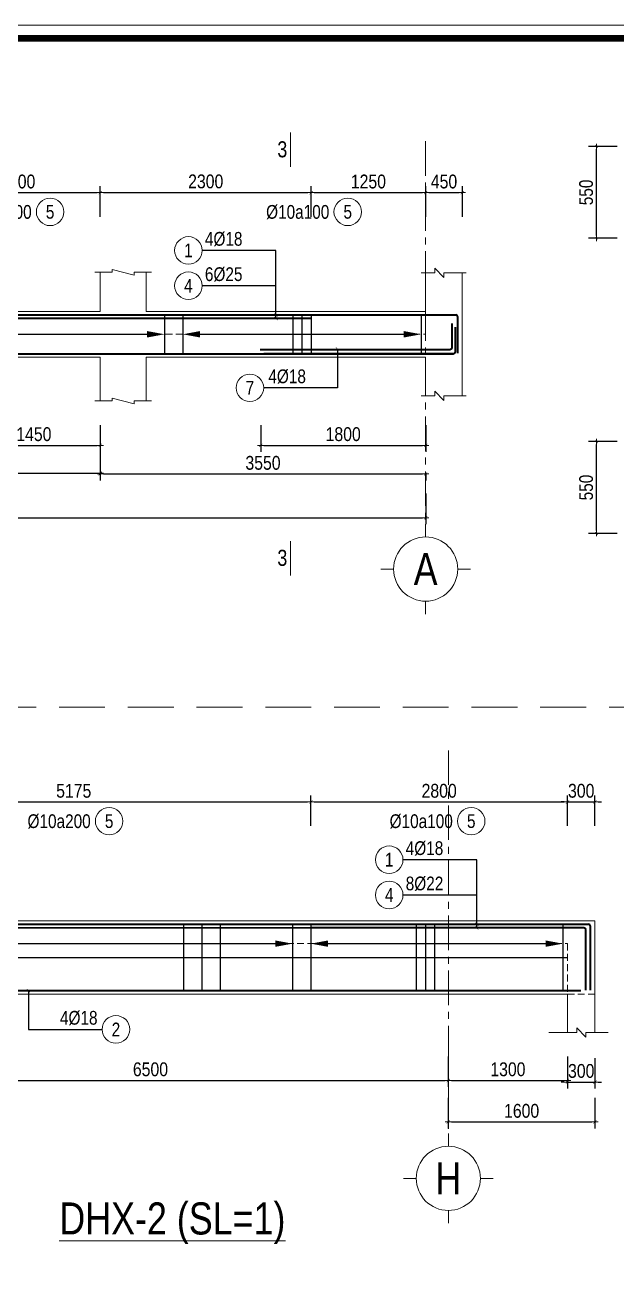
# Model space of a CAD drawing. Header units: millimetres. Extents: x 397144 to 10081729, y 99180 to 1327802.
# Drawn here: x 4917129 to 4923588, y 707849 to 721490 of the extents above; entities that cross this region are included whole.
import ezdxf
from ezdxf.enums import TextEntityAlignment as Align

# ---------------------------------------------------------------- set-up
doc = ezdxf.new("R2010")
doc.units = ezdxf.units.MM
doc.header["$PDSIZE"] = -10
doc.linetypes.add('CENTER', pattern=[2, 1.25, -0.25, 0.25, -0.25])
doc.linetypes.add('HIDDEN', pattern=[0.375, 0.25, -0.125])
doc.layers.get('0').update_dxf_attribs({"linetype": 'CONTINUOUS'})
doc.layers.get('Defpoints').update_dxf_attribs({"color": 12, "linetype": 'CONTINUOUS'})
for name, color, linetype, lineweight in [('DGIONG', 4, 'CONTINUOUS', 13), ('kata_dim', 8, 'CONTINUOUS', 13), ('kata_grid', 8, 'CENTER', 13), ('kata_net khuat', 9, 'HIDDEN', 5), ('kata_net manh', 8, 'CONTINUOUS', 5), ('kata_net thay', 4, 'CONTINUOUS', 20), ('kata_text', 7, 'CONTINUOUS', 20), ('kata_thep chu', 1, 'CONTINUOUS', 35), ('kata_thep dai', 220, 'CONTINUOUS', 25)]:
    doc.layers.add(name, color=color, linetype=linetype, lineweight=lineweight)
doc.styles.add('kata_text', font='arial.ttf', dxfattribs={"width": 0.8})
doc.styles.add('Star-HelCon', font='VHELVCN_0.TTF')
doc.dimstyles.new('kata_dim_30', dxfattribs={"dimscale": 60, "dimtxt": 2.5, "dimasz": 0.5, "dimexe": 1.5, "dimexo": 2.5, "dimtad": 1, "dimdec": 0, "dimlfac": 0.5, "dimzin": 0, "dimdsep": 46, "dimtxsty": 'kata_text', "dimblk": 'kata_block_ArchTick', "dimcen": 0.09, "dimdle": 1.2, "dimclrd": 8, "dimclre": 8, "dimclrt": 3, "dimadec": 0, "dimazin": 0, "dimtfac": 1, "dimtdec": 0, "dimtix": 1, "dimtofl": 0, "dimtmove": 0, "dimatfit": 3, "dimfxl": 3.75, "dimfxlon": 1, "dimtolj": 1, "dimtzin": 0, "dimarcsym": 0})
doc.dimstyles.new('kata_dim_70', dxfattribs={"dimscale": 70, "dimtxt": 2.15, "dimasz": 0.5, "dimexe": 1, "dimexo": 2, "dimtad": 1, "dimdec": 0, "dimrnd": 5, "dimzin": 0, "dimdsep": 46, "dimtxsty": 'Star-HelCon', "dimblk": 'kata_block_ArchTick', "dimcen": 0.09, "dimdle": 1.2, "dimclrd": 8, "dimclre": 8, "dimclrt": 3, "dimadec": 0, "dimazin": 0, "dimtfac": 1, "dimtdec": 0, "dimtix": 1, "dimtmove": 2, "dimatfit": 3, "dimfxl": 3.75, "dimfxlon": 1, "dimtolj": 1, "dimtzin": 0, "dimarcsym": 0})
doc.dimstyles.new('kata_rai_thep', dxfattribs={"dimtxt": 2, "dimasz": 1, "dimexe": 0, "dimexo": 0, "dimtad": 1, "dimdec": 0, "dimzin": 12, "dimdsep": 46, "dimtxsty": 'kata_text', "dimblk": 'kata_block_RUNTIC', "dimcen": 0, "dimse1": 1, "dimse2": 1, "dimclrd": 6, "dimclre": 6, "dimclrt": 7, "dimadec": 0, "dimazin": 3, "dimtfac": 1, "dimtdec": 0, "dimtmove": 2, "dimatfit": 3, "dimldrblk": 'kata_block_LEADERTIC', "dimfxl": 1, "dimtolj": 1, "dimtzin": 0, "dimlwd": -1, "dimlwe": -1, "dimarcsym": 0})

# ---------------------------------------------------------------- blocks, each defined once
blk = doc.blocks.new('kata_block_ArchTick')
at = {"color": 8}
blk.add_line((1, 0), (-1, 0), dxfattribs=at)
at = {"color": 8, "const_width": 0.15}
blk.add_lwpolyline([(-0.5, -0.5), (0.5, 0.5)], dxfattribs=at)
blk = doc.blocks.new('*D24')
at = {"layer": 'Defpoints', "color": 0, "transparency": 16777216}
for p in [(4917951, 719663), (4916149, 718368), (4917951, 718368)]:
    blk.add_point(p, dxfattribs=at)
at = {"layer": 'kata_dim', "color": 8, "lineweight": -2, "transparency": 16777216}
for p, q in [((4916149, 719400), (4916149, 719733)), ((4917951, 719400), (4917951, 719733)), ((4916184, 719663), (4917916, 719663))]:
    blk.add_line(p, q, dxfattribs=at)
at = {"layer": 'kata_dim', "color": 8, "lineweight": -2, "transparency": 16777216, "xscale": 35, "yscale": 35, "zscale": 35, "rotation": 180}
blk.add_blockref('kata_block_ArchTick', (4916149, 719663), dxfattribs=at)
at = {"layer": 'kata_dim', "color": 8, "lineweight": -2, "transparency": 16777216, "xscale": 35, "yscale": 35, "zscale": 35}
blk.add_blockref('kata_block_ArchTick', (4917951, 719663), dxfattribs=at)
at = {"layer": 'kata_dim', "color": 3, "transparency": 16777216, "insert": (4917050, 719783), "char_height": 150.5, "attachment_point": 5, "style": 'Star-HelCon'}
blk.add_mtext('\\A1;1800', dxfattribs=at)
blk = doc.blocks.new('*D27')
at = {"layer": 'Defpoints', "color": 0, "transparency": 16777216}
for p in [(4921501, 717868), (4910601, 717448), (4921501, 716118)]:
    blk.add_point(p, dxfattribs=at)
at = {"layer": 'kata_dim', "color": 8, "lineweight": -2, "transparency": 16777216}
for p, q in [((4910601, 716380), (4910601, 716048)), ((4921501, 716380), (4921501, 716048)), ((4910636, 716118), (4921466, 716118))]:
    blk.add_line(p, q, dxfattribs=at)
at = {"layer": 'kata_dim', "color": 8, "lineweight": -2, "transparency": 16777216, "xscale": 35, "yscale": 35, "zscale": 35, "rotation": 180}
blk.add_blockref('kata_block_ArchTick', (4910601, 716118), dxfattribs=at)
at = {"layer": 'kata_dim', "color": 8, "lineweight": -2, "transparency": 16777216, "xscale": 35, "yscale": 35, "zscale": 35}
blk.add_blockref('kata_block_ArchTick', (4921501, 716118), dxfattribs=at)
at = {"layer": 'kata_dim', "color": 3, "transparency": 16777216, "insert": (4916051, 716238), "char_height": 150.5, "attachment_point": 5, "style": 'Star-HelCon'}
blk.add_mtext('\\A1;10900', dxfattribs=at)
blk = doc.blocks.new('kata_block_GRID')
for p, q in [((0, 5), (0, 7)), ((-5, 0), (-7, 0)), ((5, 0), (7, 0)), ((0, -5), (0, -7))]:
    blk.add_line(p, q)
blk.add_circle((0, 0), 5)
at = {"color": 7, "style": 'kata_text', "width": 0.8}
blk.add_attdef('GRID', text='', height=5, dxfattribs=at).set_placement((0, 0), align=Align.MIDDLE)
blk = doc.blocks.new('kata_block_RUNTIC')
at = {"layer": 'kata_dim', "color": 6}
blk.add_line((0, 0.75), (0, -0.75), dxfattribs=at)
blk.add_lwpolyline([(0, 0, 0, 1, 0), (-2.7, 0, 1, 1, 0)], format="xyseb", dxfattribs=at)
blk = doc.blocks.new('*D29')
at = {"layer": 'Defpoints', "color": 6, "transparency": 16777216}
blk.add_line((4913821, 718118), (4918581, 718118), dxfattribs=at)
at = {"layer": 'Defpoints', "color": 0, "transparency": 16777216}
for p in [(4913751, 718118), (4918651, 718118), (4918651, 718118)]:
    blk.add_point(p, dxfattribs=at)
at = {"layer": 'Defpoints', "color": 6, "transparency": 16777216, "xscale": 70, "yscale": 70, "zscale": 70, "rotation": 180}
blk.add_blockref('kata_block_RUNTIC', (4913751, 718118), dxfattribs=at)
at = {"layer": 'Defpoints', "color": 6, "transparency": 16777216, "xscale": 70, "yscale": 70, "zscale": 70}
blk.add_blockref('kata_block_RUNTIC', (4918651, 718118), dxfattribs=at)
blk = doc.blocks.new('kata_block_LEADERTIC')
at = {"layer": 'kata_dim', "color": 6}
blk.add_lwpolyline([(0, 0, 0, 1, 0), (-2.7, 0, 1, 1, 0)], format="xyseb", dxfattribs=at)
blk = doc.blocks.new('*D30')
at = {"layer": 'Defpoints', "color": 6, "transparency": 16777216}
blk.add_line((4918921, 718118), (4921381, 718118), dxfattribs=at)
at = {"layer": 'Defpoints', "color": 0, "transparency": 16777216}
for p in [(4918851, 718118), (4921451, 718118), (4921451, 718118)]:
    blk.add_point(p, dxfattribs=at)
at = {"layer": 'Defpoints', "color": 6, "transparency": 16777216, "xscale": 70, "yscale": 70, "zscale": 70, "rotation": 180}
blk.add_blockref('kata_block_RUNTIC', (4918851, 718118), dxfattribs=at)
at = {"layer": 'Defpoints', "color": 6, "transparency": 16777216, "xscale": 70, "yscale": 70, "zscale": 70}
blk.add_blockref('kata_block_RUNTIC', (4921451, 718118), dxfattribs=at)
blk = doc.blocks.new('*U12')
blk.add_circle((-2.5, 0), 2.5)
at = {"layer": 'kata_text', "color": 3, "style": 'kata_text', "width": 0.8}
blk.add_attdef('DK1', (0.5, 0.85), '', height=2.5, dxfattribs=at)
at = {"layer": 'kata_text', "color": 7, "style": 'kata_text', "width": 0.8}
blk.add_attdef('SH2', text='', height=2.5, dxfattribs=at).set_placement((-2.5, 0), align=Align.MIDDLE)
blk = doc.blocks.new('*U14')
blk.add_circle((2.5, 0), 2.5)
at = {"layer": 'kata_text', "color": 3, "style": 'kata_text', "width": 0.8}
blk.add_attdef('DKKC2', text='', height=2.5, dxfattribs=at).set_placement((-0.85, -1.25), align=Align.RIGHT)
at = {"layer": 'kata_text', "color": 7, "style": 'kata_text', "width": 0.8}
blk.add_attdef('SH3', text='', height=2.5, dxfattribs=at).set_placement((2.5, 0), align=Align.MIDDLE)
blk = doc.blocks.new('kata_block_SECBAL')
at = {"color": 0, "linetype": 'ByBlock', "lineweight": -2}
blk.add_line((0, 4.36), (0, -1), dxfattribs=at)
at = {"color": 0, "linetype": 'ByBlock', "lineweight": -2, "style": 'kata_text', "width": 0.8}
blk.add_attdef('DETAIL', text='', height=2.5, dxfattribs=at).set_placement((-0.5, 1.75), align=Align.MIDDLE_RIGHT)
blk = doc.blocks.new('*U15')
at = {"color": 0, "linetype": 'ByBlock', "lineweight": -2}
blk.add_line((0, -1), (0, 4.36), dxfattribs=at)
at = {"color": 0, "linetype": 'ByBlock', "lineweight": -2, "style": 'kata_text', "width": 0.8}
blk.add_attdef('DETAIL', text='', height=2.5, dxfattribs=at).set_placement((-0.5, 1.75), align=Align.MIDDLE_RIGHT)
blk = doc.blocks.new('CHG_XX_Khung ten')
blk.add_lwpolyline([(15, 579), (826, 579), (826, 15), (15, 15)], close=True)
at = {"color": 4, "linetype": 'Continuous', "const_width": 1}
blk.add_lwpolyline([(17, 577), (824, 577), (824, 17), (17, 17)], close=True, dxfattribs=at)
blk = doc.blocks.new('*D45')
at = {"layer": 'Defpoints', "color": 0, "transparency": 16777216}
for p in [(4921901, 719663), (4921901, 718788), (4921501, 718368)]:
    blk.add_point(p, dxfattribs=at)
at = {"layer": 'kata_dim', "color": 8, "lineweight": -2, "transparency": 16777216}
for p, q in [((4921501, 719400), (4921501, 719733)), ((4921901, 719400), (4921901, 719733)), ((4921536, 719663), (4921866, 719663))]:
    blk.add_line(p, q, dxfattribs=at)
at = {"layer": 'kata_dim', "color": 8, "lineweight": -2, "transparency": 16777216, "xscale": 35, "yscale": 35, "zscale": 35, "rotation": 180}
blk.add_blockref('kata_block_ArchTick', (4921501, 719663), dxfattribs=at)
at = {"layer": 'kata_dim', "color": 8, "lineweight": -2, "transparency": 16777216, "xscale": 35, "yscale": 35, "zscale": 35}
blk.add_blockref('kata_block_ArchTick', (4921901, 719663), dxfattribs=at)
at = {"layer": 'kata_dim', "color": 3, "transparency": 16777216, "insert": (4921701, 719783), "char_height": 150.5, "attachment_point": 5, "style": 'Star-HelCon'}
blk.add_mtext('\\A1;\\A1;450', dxfattribs=at)
blk = doc.blocks.new('*D51')
at = {"layer": 'Defpoints', "color": 0, "transparency": 16777216}
for p in [(4923366, 720165), (4924582, 720165), (4924582, 719165)]:
    blk.add_point(p, dxfattribs=at)
at = {"layer": 'kata_dim', "color": 8, "lineweight": -2, "transparency": 16777216}
for p, q in [((4923591, 720165), (4923276, 720165)), ((4923366, 719195), (4923366, 720135)), ((4923591, 719165), (4923276, 719165))]:
    blk.add_line(p, q, dxfattribs=at)
at = {"layer": 'kata_dim', "color": 8, "lineweight": -2, "transparency": 16777216, "xscale": 30, "yscale": 30, "zscale": 30}
for p, rotation in [((4923366, 720165), 90), ((4923366, 719165), 270)]:
    blk.add_blockref('kata_block_ArchTick', p, dxfattribs=dict(at, rotation=rotation))
at = {"layer": 'kata_dim', "color": 3, "transparency": 16777216, "insert": (4923252, 719665), "char_height": 150, "attachment_point": 5, "rotation": 90, "style": 'kata_text'}
blk.add_mtext('\\A1;550', dxfattribs=at)
blk = doc.blocks.new('*D53')
at = {"layer": 'Defpoints', "color": 0, "transparency": 16777216}
for p in [(4923366, 716947), (4924582, 716947), (4924582, 715947)]:
    blk.add_point(p, dxfattribs=at)
at = {"layer": 'kata_dim', "color": 8, "lineweight": -2, "transparency": 16777216}
for p, q in [((4923591, 716947), (4923276, 716947)), ((4923366, 715977), (4923366, 716917)), ((4923591, 715947), (4923276, 715947))]:
    blk.add_line(p, q, dxfattribs=at)
at = {"layer": 'kata_dim', "color": 8, "lineweight": -2, "transparency": 16777216, "xscale": 30, "yscale": 30, "zscale": 30}
for p, rotation in [((4923366, 716947), 90), ((4923366, 715947), 270)]:
    blk.add_blockref('kata_block_ArchTick', p, dxfattribs=dict(at, rotation=rotation))
at = {"layer": 'kata_dim', "color": 3, "transparency": 16777216, "insert": (4923252, 716447), "char_height": 150, "attachment_point": 5, "rotation": 90, "style": 'kata_text'}
blk.add_mtext('\\A1;550', dxfattribs=at)
blk = doc.blocks.new('kata_block_TD')
at = {"color": 6, "linetype": 'ByBlock', "lineweight": -2, "style": 'kata_text', "width": 0.8}
blk.add_attdef('SECTDET2', text='', height=5, dxfattribs=at).set_placement((0, 7.97), align=Align.CENTER)
at = {"color": 0, "linetype": 'ByBlock', "lineweight": -2, "style": 'kata_text', "width": 0.8}
blk.add_attdef('SECTDET1', text='', height=5, dxfattribs=at).set_placement((0, 1.47), align=Align.CENTER)
at = {"color": 3, "lineweight": 25, "style": 'kata_text', "width": 0.8}
blk.add_attdef('SSCALE', text='', height=2.5, dxfattribs=at).set_placement((0, -4), align=Align.CENTER)
blk = doc.blocks.new('*D451')
at = {"layer": 'Defpoints', "color": 0, "transparency": 16777216}
for p in [(4920248, 713018), (4915073, 712756), (4920248, 711723)]:
    blk.add_point(p, dxfattribs=at)
at = {"layer": 'kata_dim', "color": 8, "lineweight": -2, "transparency": 16777216}
for p, q in [((4915073, 712896), (4915073, 713088)), ((4920248, 712756), (4920248, 713088)), ((4915108, 713018), (4920213, 713018))]:
    blk.add_line(p, q, dxfattribs=at)
at = {"layer": 'kata_dim', "color": 8, "lineweight": -2, "transparency": 16777216, "xscale": 35, "yscale": 35, "zscale": 35, "rotation": 180}
blk.add_blockref('kata_block_ArchTick', (4915073, 713018), dxfattribs=at)
at = {"layer": 'kata_dim', "color": 8, "lineweight": -2, "transparency": 16777216, "xscale": 35, "yscale": 35, "zscale": 35}
blk.add_blockref('kata_block_ArchTick', (4920248, 713018), dxfattribs=at)
at = {"layer": 'kata_dim', "color": 3, "transparency": 16777216, "insert": (4917661, 713139), "char_height": 150.5, "attachment_point": 5, "style": 'Star-HelCon'}
blk.add_mtext('\\A1;5175', dxfattribs=at)
blk = doc.blocks.new('*D452')
at = {"layer": 'Defpoints', "color": 0, "transparency": 16777216}
for p in [(4923048, 713018), (4920248, 711723), (4923048, 711723)]:
    blk.add_point(p, dxfattribs=at)
at = {"layer": 'kata_dim', "color": 8, "lineweight": -2, "transparency": 16777216}
for p, q in [((4920248, 712756), (4920248, 713088)), ((4923048, 712756), (4923048, 713088)), ((4920283, 713018), (4923013, 713018))]:
    blk.add_line(p, q, dxfattribs=at)
at = {"layer": 'kata_dim', "color": 8, "lineweight": -2, "transparency": 16777216, "xscale": 35, "yscale": 35, "zscale": 35, "rotation": 180}
blk.add_blockref('kata_block_ArchTick', (4920248, 713018), dxfattribs=at)
at = {"layer": 'kata_dim', "color": 8, "lineweight": -2, "transparency": 16777216, "xscale": 35, "yscale": 35, "zscale": 35}
blk.add_blockref('kata_block_ArchTick', (4923048, 713018), dxfattribs=at)
at = {"layer": 'kata_dim', "color": 3, "transparency": 16777216, "insert": (4921648, 713139), "char_height": 150.5, "attachment_point": 5, "style": 'Star-HelCon'}
blk.add_mtext('\\A1;2800', dxfattribs=at)
blk = doc.blocks.new('*D455')
at = {"layer": 'Defpoints', "color": 6, "transparency": 16777216}
blk.add_line((4915343, 711473), (4919978, 711473), dxfattribs=at)
at = {"layer": 'Defpoints', "color": 0, "transparency": 16777216}
for p in [(4915273, 711473), (4920048, 711473), (4920048, 711473)]:
    blk.add_point(p, dxfattribs=at)
at = {"layer": 'Defpoints', "color": 6, "transparency": 16777216, "xscale": 70, "yscale": 70, "zscale": 70, "rotation": 180}
blk.add_blockref('kata_block_RUNTIC', (4915273, 711473), dxfattribs=at)
at = {"layer": 'Defpoints', "color": 6, "transparency": 16777216, "xscale": 70, "yscale": 70, "zscale": 70}
blk.add_blockref('kata_block_RUNTIC', (4920048, 711473), dxfattribs=at)
blk = doc.blocks.new('*D456')
at = {"layer": 'Defpoints', "color": 6, "transparency": 16777216}
blk.add_line((4920318, 711473), (4922928, 711473), dxfattribs=at)
at = {"layer": 'Defpoints', "color": 0, "transparency": 16777216}
for p in [(4920248, 711473), (4922998, 711473), (4922998, 711473)]:
    blk.add_point(p, dxfattribs=at)
at = {"layer": 'Defpoints', "color": 6, "transparency": 16777216, "xscale": 70, "yscale": 70, "zscale": 70, "rotation": 180}
blk.add_blockref('kata_block_RUNTIC', (4920248, 711473), dxfattribs=at)
at = {"layer": 'Defpoints', "color": 6, "transparency": 16777216, "xscale": 70, "yscale": 70, "zscale": 70}
blk.add_blockref('kata_block_RUNTIC', (4922998, 711473), dxfattribs=at)
blk = doc.blocks.new('*U11')
blk.add_circle((2.5, 0), 2.5)
at = {"layer": 'kata_text', "color": 3, "style": 'kata_text', "width": 0.8}
blk.add_attdef('DK2', text='', height=2.5, dxfattribs=at).set_placement((-0.85, 0.85), align=Align.RIGHT)
at = {"layer": 'kata_text', "color": 7, "style": 'kata_text', "width": 0.8}
blk.add_attdef('SH3', text='', height=2.5, dxfattribs=at).set_placement((2.5, 0), align=Align.MIDDLE)
blk = doc.blocks.new('*D465')
at = {"layer": 'Defpoints', "color": 0, "transparency": 16777216}
for p in [(4923348, 713018), (4923048, 711723), (4923348, 711723)]:
    blk.add_point(p, dxfattribs=at)
at = {"layer": 'kata_dim', "color": 8, "lineweight": -2, "transparency": 16777216}
for p, q in [((4923048, 712756), (4923048, 713088)), ((4923348, 712756), (4923348, 713088)), ((4923013, 713018), (4922978, 713018)), ((4923048, 713018), (4923348, 713018)), ((4923383, 713018), (4923418, 713018))]:
    blk.add_line(p, q, dxfattribs=at)
at = {"layer": 'kata_dim', "color": 8, "lineweight": -2, "transparency": 16777216, "xscale": 35, "yscale": 35, "zscale": 35}
blk.add_blockref('kata_block_ArchTick', (4923048, 713018), dxfattribs=at)
at = {"layer": 'kata_dim', "color": 8, "lineweight": -2, "transparency": 16777216, "xscale": 35, "yscale": 35, "zscale": 35, "rotation": 180}
blk.add_blockref('kata_block_ArchTick', (4923348, 713018), dxfattribs=at)
at = {"layer": 'kata_dim', "color": 3, "transparency": 16777216, "insert": (4923198, 713139), "char_height": 150.5, "attachment_point": 5, "style": 'Star-HelCon'}
blk.add_mtext('\\A1;300', dxfattribs=at)
blk = doc.blocks.new('*D466')
at = {"layer": 'Defpoints', "color": 0, "ltscale": 0.8, "transparency": 16777216}
for p in [(4923348, 710923), (4921748, 710624), (4923348, 709529)]:
    blk.add_point(p, dxfattribs=at)
at = {"layer": 'kata_dim', "color": 8, "lineweight": -2, "ltscale": 0.8, "transparency": 16777216}
for p, q in [((4921748, 709791), (4921748, 709459)), ((4923348, 709791), (4923348, 709459)), ((4921783, 709529), (4923313, 709529))]:
    blk.add_line(p, q, dxfattribs=at)
at = {"layer": 'kata_dim', "color": 8, "lineweight": -2, "ltscale": 0.8, "transparency": 16777216, "xscale": 35, "yscale": 35, "zscale": 35, "rotation": 180}
blk.add_blockref('kata_block_ArchTick', (4921748, 709529), dxfattribs=at)
at = {"layer": 'kata_dim', "color": 8, "lineweight": -2, "ltscale": 0.8, "transparency": 16777216, "xscale": 35, "yscale": 35, "zscale": 35}
blk.add_blockref('kata_block_ArchTick', (4923348, 709529), dxfattribs=at)
at = {"layer": 'kata_dim', "color": 3, "ltscale": 0.8, "transparency": 16777216, "insert": (4922548, 709649), "char_height": 150.5, "attachment_point": 5, "style": 'Star-HelCon'}
blk.add_mtext('\\A1;1600', dxfattribs=at)
blk = doc.blocks.new('*D461')
at = {"layer": 'Defpoints', "color": 0, "ltscale": 0.8, "transparency": 16777216}
for p in [(4923348, 710923), (4923048, 710503), (4923348, 709963)]:
    blk.add_point(p, dxfattribs=at)
at = {"layer": 'kata_dim', "color": 8, "lineweight": -2, "ltscale": 0.8, "transparency": 16777216}
for p, q in [((4923048, 710226), (4923048, 709893)), ((4923348, 710226), (4923348, 709893)), ((4923013, 709963), (4922978, 709963)), ((4923048, 709963), (4923348, 709963)), ((4923383, 709963), (4923418, 709963))]:
    blk.add_line(p, q, dxfattribs=at)
at = {"layer": 'kata_dim', "color": 8, "lineweight": -2, "ltscale": 0.8, "transparency": 16777216, "xscale": 35, "yscale": 35, "zscale": 35}
blk.add_blockref('kata_block_ArchTick', (4923048, 709963), dxfattribs=at)
at = {"layer": 'kata_dim', "color": 8, "lineweight": -2, "ltscale": 0.8, "transparency": 16777216, "xscale": 35, "yscale": 35, "zscale": 35, "rotation": 180}
blk.add_blockref('kata_block_ArchTick', (4923348, 709963), dxfattribs=at)
at = {"layer": 'kata_dim', "color": 3, "ltscale": 0.8, "transparency": 16777216, "insert": (4923198, 710084), "char_height": 150.5, "attachment_point": 5, "style": 'Star-HelCon'}
blk.add_mtext('\\A1;300', dxfattribs=at)
blk = doc.blocks.new('*D468')
at = {"layer": 'Defpoints', "color": 0, "ltscale": 0.8, "transparency": 16777216}
for p in [(4915248, 710594), (4921748, 710624), (4921748, 709981)]:
    blk.add_point(p, dxfattribs=at)
at = {"layer": 'kata_dim', "color": 8, "lineweight": -2, "ltscale": 0.8, "transparency": 16777216}
for p, q in [((4915248, 710243), (4915248, 709911)), ((4921748, 710243), (4921748, 709911)), ((4915283, 709981), (4921713, 709981))]:
    blk.add_line(p, q, dxfattribs=at)
at = {"layer": 'kata_dim', "color": 8, "lineweight": -2, "ltscale": 0.8, "transparency": 16777216, "xscale": 35, "yscale": 35, "zscale": 35, "rotation": 180}
blk.add_blockref('kata_block_ArchTick', (4915248, 709981), dxfattribs=at)
at = {"layer": 'kata_dim', "color": 8, "lineweight": -2, "ltscale": 0.8, "transparency": 16777216, "xscale": 35, "yscale": 35, "zscale": 35}
blk.add_blockref('kata_block_ArchTick', (4921748, 709981), dxfattribs=at)
at = {"layer": 'kata_dim', "color": 3, "ltscale": 0.8, "transparency": 16777216, "insert": (4918498, 710102), "char_height": 150.5, "attachment_point": 5, "style": 'Star-HelCon'}
blk.add_mtext('\\A1;6500', dxfattribs=at)
blk = doc.blocks.new('*D462')
at = {"layer": 'Defpoints', "color": 0, "ltscale": 0.8, "transparency": 16777216}
for p in [(4921748, 710624), (4923048, 710503), (4923048, 709981)]:
    blk.add_point(p, dxfattribs=at)
at = {"layer": 'kata_dim', "color": 8, "lineweight": -2, "ltscale": 0.8, "transparency": 16777216}
for p, q in [((4921748, 710243), (4921748, 709911)), ((4923048, 710243), (4923048, 709911)), ((4921783, 709981), (4923013, 709981))]:
    blk.add_line(p, q, dxfattribs=at)
at = {"layer": 'kata_dim', "color": 8, "lineweight": -2, "ltscale": 0.8, "transparency": 16777216, "xscale": 35, "yscale": 35, "zscale": 35, "rotation": 180}
blk.add_blockref('kata_block_ArchTick', (4921748, 709981), dxfattribs=at)
at = {"layer": 'kata_dim', "color": 8, "lineweight": -2, "ltscale": 0.8, "transparency": 16777216, "xscale": 35, "yscale": 35, "zscale": 35}
blk.add_blockref('kata_block_ArchTick', (4923048, 709981), dxfattribs=at)
at = {"layer": 'kata_dim', "color": 3, "ltscale": 0.8, "transparency": 16777216, "insert": (4922398, 710102), "char_height": 150.5, "attachment_point": 5, "style": 'Star-HelCon'}
blk.add_mtext('\\A1;1300', dxfattribs=at)
blk = doc.blocks.new('*D473')
at = {"layer": 'Defpoints', "color": 0, "transparency": 16777216}
for p in [(4917951, 719638), (4920251, 719663), (4920251, 719638)]:
    blk.add_point(p, dxfattribs=at)
at = {"layer": 'kata_dim', "color": 8, "lineweight": -2, "transparency": 16777216}
for p, q in [((4917951, 719663), (4917951, 719733)), ((4920251, 719663), (4920251, 719733)), ((4917986, 719663), (4920216, 719663))]:
    blk.add_line(p, q, dxfattribs=at)
at = {"layer": 'kata_dim', "color": 8, "lineweight": -2, "transparency": 16777216, "xscale": 35, "yscale": 35, "zscale": 35, "rotation": 180}
blk.add_blockref('kata_block_ArchTick', (4917951, 719663), dxfattribs=at)
at = {"layer": 'kata_dim', "color": 8, "lineweight": -2, "transparency": 16777216, "xscale": 35, "yscale": 35, "zscale": 35}
blk.add_blockref('kata_block_ArchTick', (4920251, 719663), dxfattribs=at)
at = {"layer": 'kata_dim', "color": 3, "transparency": 16777216, "insert": (4919101, 719784), "char_height": 150.5, "attachment_point": 5, "style": 'Star-HelCon'}
blk.add_mtext('\\A1;2300', dxfattribs=at)
blk = doc.blocks.new('*D474')
at = {"layer": 'Defpoints', "color": 0, "ltscale": 0.8, "transparency": 16777216}
for p in [(4917951, 717127), (4910601, 716964), (4917951, 716604)]:
    blk.add_point(p, dxfattribs=at)
at = {"layer": 'kata_dim', "color": 8, "lineweight": -2, "ltscale": 0.8, "transparency": 16777216}
for p, q in [((4917951, 716867), (4917951, 716534)), ((4910601, 716824), (4910601, 716534)), ((4910636, 716604), (4917916, 716604))]:
    blk.add_line(p, q, dxfattribs=at)
at = {"layer": 'kata_dim', "color": 8, "lineweight": -2, "ltscale": 0.8, "transparency": 16777216, "xscale": 35, "yscale": 35, "zscale": 35, "rotation": 180}
blk.add_blockref('kata_block_ArchTick', (4910601, 716604), dxfattribs=at)
at = {"layer": 'kata_dim', "color": 8, "lineweight": -2, "ltscale": 0.8, "transparency": 16777216, "xscale": 35, "yscale": 35, "zscale": 35}
blk.add_blockref('kata_block_ArchTick', (4917951, 716604), dxfattribs=at)
at = {"layer": 'kata_dim', "color": 3, "ltscale": 0.8, "transparency": 16777216, "insert": (4914276, 716725), "char_height": 150.5, "attachment_point": 5, "style": 'Star-HelCon'}
blk.add_mtext('\\A1;7350', dxfattribs=at)
blk = doc.blocks.new('*D475')
at = {"layer": 'Defpoints', "color": 0, "ltscale": 0.8, "transparency": 16777216}
for p in [(4916501, 717267), (4917951, 717267), (4917951, 716907)]:
    blk.add_point(p, dxfattribs=at)
at = {"layer": 'kata_dim', "color": 8, "lineweight": -2, "ltscale": 0.8, "transparency": 16777216}
for p, q in [((4916501, 717127), (4916501, 716837)), ((4917951, 717127), (4917951, 716837)), ((4916536, 716907), (4917916, 716907))]:
    blk.add_line(p, q, dxfattribs=at)
at = {"layer": 'kata_dim', "color": 8, "lineweight": -2, "ltscale": 0.8, "transparency": 16777216, "xscale": 35, "yscale": 35, "zscale": 35, "rotation": 180}
blk.add_blockref('kata_block_ArchTick', (4916501, 716907), dxfattribs=at)
at = {"layer": 'kata_dim', "color": 8, "lineweight": -2, "ltscale": 0.8, "transparency": 16777216, "xscale": 35, "yscale": 35, "zscale": 35}
blk.add_blockref('kata_block_ArchTick', (4917951, 716907), dxfattribs=at)
at = {"layer": 'kata_dim', "color": 3, "ltscale": 0.8, "transparency": 16777216, "insert": (4917226, 717028), "char_height": 150.5, "attachment_point": 5, "style": 'Star-HelCon'}
blk.add_mtext('\\A1;1450', dxfattribs=at)
blk = doc.blocks.new('*D476')
at = {"layer": 'Defpoints', "color": 0, "transparency": 16777216}
for p in [(4917951, 716620), (4921501, 716620), (4921501, 716595)]:
    blk.add_point(p, dxfattribs=at)
at = {"layer": 'kata_dim', "color": 8, "lineweight": -2, "transparency": 16777216}
for p, q in [((4917951, 716595), (4917951, 716525)), ((4917986, 716595), (4921466, 716595)), ((4921501, 716595), (4921501, 716525))]:
    blk.add_line(p, q, dxfattribs=at)
at = {"layer": 'kata_dim', "color": 8, "lineweight": -2, "transparency": 16777216, "xscale": 35, "yscale": 35, "zscale": 35, "rotation": 180}
blk.add_blockref('kata_block_ArchTick', (4917951, 716595), dxfattribs=at)
at = {"layer": 'kata_dim', "color": 8, "lineweight": -2, "transparency": 16777216, "xscale": 35, "yscale": 35, "zscale": 35}
blk.add_blockref('kata_block_ArchTick', (4921501, 716595), dxfattribs=at)
at = {"layer": 'kata_dim', "color": 3, "transparency": 16777216, "insert": (4919726, 716715), "char_height": 150.5, "attachment_point": 5, "style": 'Star-HelCon'}
blk.add_mtext('\\A1;3550', dxfattribs=at)
blk = doc.blocks.new('*D477')
at = {"layer": 'Defpoints', "color": 0, "ltscale": 0.8, "transparency": 16777216}
for p in [(4919701, 717267), (4921501, 717267), (4921501, 716907)]:
    blk.add_point(p, dxfattribs=at)
at = {"layer": 'kata_dim', "color": 8, "lineweight": -2, "ltscale": 0.8, "transparency": 16777216}
for p, q in [((4919701, 717127), (4919701, 716837)), ((4921501, 717127), (4921501, 716837)), ((4919736, 716907), (4921466, 716907))]:
    blk.add_line(p, q, dxfattribs=at)
at = {"layer": 'kata_dim', "color": 8, "lineweight": -2, "ltscale": 0.8, "transparency": 16777216, "xscale": 35, "yscale": 35, "zscale": 35, "rotation": 180}
blk.add_blockref('kata_block_ArchTick', (4919701, 716907), dxfattribs=at)
at = {"layer": 'kata_dim', "color": 8, "lineweight": -2, "ltscale": 0.8, "transparency": 16777216, "xscale": 35, "yscale": 35, "zscale": 35}
blk.add_blockref('kata_block_ArchTick', (4921501, 716907), dxfattribs=at)
at = {"layer": 'kata_dim', "color": 3, "ltscale": 0.8, "transparency": 16777216, "insert": (4920601, 717028), "char_height": 150.5, "attachment_point": 5, "style": 'Star-HelCon'}
blk.add_mtext('\\A1;1800', dxfattribs=at)
blk = doc.blocks.new('*D497')
at = {"layer": 'Defpoints', "color": 0, "transparency": 16777216}
for p in [(4921501, 719663), (4921501, 718788), (4920251, 718368)]:
    blk.add_point(p, dxfattribs=at)
at = {"layer": 'kata_dim', "color": 8, "lineweight": -2, "transparency": 16777216}
for p, q in [((4920251, 719400), (4920251, 719733)), ((4921501, 719400), (4921501, 719733)), ((4920286, 719663), (4921466, 719663))]:
    blk.add_line(p, q, dxfattribs=at)
at = {"layer": 'kata_dim', "color": 8, "lineweight": -2, "transparency": 16777216, "xscale": 35, "yscale": 35, "zscale": 35, "rotation": 180}
blk.add_blockref('kata_block_ArchTick', (4920251, 719663), dxfattribs=at)
at = {"layer": 'kata_dim', "color": 8, "lineweight": -2, "transparency": 16777216, "xscale": 35, "yscale": 35, "zscale": 35}
blk.add_blockref('kata_block_ArchTick', (4921501, 719663), dxfattribs=at)
at = {"layer": 'kata_dim', "color": 3, "transparency": 16777216, "insert": (4920876, 719783), "char_height": 150.5, "attachment_point": 5, "style": 'Star-HelCon'}
blk.add_mtext('\\A1;1250', dxfattribs=at)

msp = doc.modelspace()

# ---------------------------------------------------------------- block references
at = {"layer": 'kata_net thay', "xscale": 72.589395827735, "yscale": 72.589395827735, "zscale": 72.589395827735}
msp.add_blockref('CHG_XX_Khung ten', (4906481.36832, 679461.165), dxfattribs=at)

# ---------------------------------------------------------------- next in the draw order: linework, layer by layer
at = {"layer": 'DGIONG', "ltscale": 0.8}
for p, q in [((4921900.50544, 718787.57065), (4921900.50544, 717447.57065)), ((4923348.16832, 711723.4797), (4923348.16832, 710923.4797)), ((4923048.16832, 710923.4797), (4923048.16832, 710503.4797)), ((4923348.16832, 710923.4797), (4923348.16832, 710503.4797))]:
    msp.add_line(p, q, dxfattribs=at)
at = {"layer": 'kata_dim'}
for points in [[(4921450.50544, 718787.57065), (4921600.50544, 718787.57065), (4921600.50544, 718837.57065), (4921700.50544, 718737.57065), (4921700.50544, 718787.57065), (4921943.25679, 718787.57065)], [(4921450.50544, 717447.57065), (4921600.50544, 717447.57065), (4921600.50544, 717497.57065), (4921700.50544, 717397.57065), (4921700.50544, 717447.57065), (4921943.25679, 717447.57065)], [(4922845.38164, 710503.4797), (4923150.04326, 710503.4797), (4923150.04326, 710553.4797), (4923250.04326, 710453.4797), (4923250.04326, 710503.4797), (4923492.79461, 710503.4797)]]:
    msp.add_lwpolyline(points, dxfattribs=at)
at = {"layer": 'kata_grid', "ltscale": 300}
for p, q in [((4921500.50544, 720222.57065), (4921500.50544, 716047.57065)), ((4921748.16832, 713578.4797), (4921748.16832, 709403.4797))]:
    msp.add_line(p, q, dxfattribs=at)
at = {"layer": 'kata_net khuat', "ltscale": 300}
for p, q in [((4910900.50544, 718117.57065), (4921500.50544, 718117.57065)), ((4912448.16832, 711473.4797), (4923048.16832, 711473.4797)), ((4923048.16832, 711473.4797), (4923048.16832, 710923.4797)), ((4923048.16832, 710923.4797), (4923348.16832, 710923.4797))]:
    msp.add_line(p, q, dxfattribs=at)
at = {"layer": 'kata_net khuat', "ltscale": 2000}
msp.add_lwpolyline([(4907751.56005, 714052.19195), (4956350.28325, 714052.19195)], dxfattribs=at)
at = {"layer": 'kata_net thay'}
for p, q in [((4917950.50544, 718367.57065), (4917950.50544, 718794.12099)), ((4918450.50544, 718367.57065), (4918450.50544, 718794.12099)), ((4921500.50544, 718367.57065), (4921500.50544, 718787.57065)), ((4910600.50544, 718367.57065), (4917950.50544, 718367.57065)), ((4918450.50544, 718367.57065), (4921500.50544, 718367.57065)), ((4917950.50544, 717390.63124), (4917950.50544, 717867.57065)), ((4918450.50544, 717390.63124), (4918450.50544, 717867.57065)), ((4915073.16832, 711723.4797), (4923348.16832, 711723.4797)), ((4915073.16832, 710923.4797), (4923048.16832, 710923.4797))]:
    msp.add_line(p, q, dxfattribs=at)
for points in [[(4918510.50544, 718794.12099), (4918320.50544, 718794.12099), (4918320.50544, 718764.12099), (4918080.50544, 718824.12099), (4918080.50544, 718794.12099), (4917890.50544, 718794.12099)], [(4910900.50544, 717447.57065), (4910900.50544, 717867.57065), (4917950.50544, 717867.57065)], [(4918450.50544, 717867.57065), (4921500.50544, 717867.57065), (4921500.50544, 717447.57065)], [(4918510.50544, 717390.63124), (4918320.50544, 717390.63124), (4918320.50544, 717360.63124), (4918080.50544, 717420.63124), (4918080.50544, 717390.63124), (4917890.50544, 717390.63124)]]:
    msp.add_lwpolyline(points, dxfattribs=at)
at = {"layer": 'kata_thep chu'}
for p, q in [((4921850.50544, 717910.31621), (4921850.50544, 718308.57065)), ((4909258.10136, 717906.57065), (4921802.88414, 717906.57065)), ((4912051.17377, 711652.20679), (4920248.16832, 711645.4797)), ((4923298.16832, 710966.22527), (4923298.16832, 711664.4797)), ((4912092.70249, 710962.4797), (4923193.88243, 710962.4797))]:
    msp.add_line(p, q, dxfattribs=at)
at = {"layer": 'kata_thep chu', "flags": 128}
for points in [[(4909158.5672, 717901.70655), (4909158.5672, 718308.57065, -0.4142135622), (4909178.5672, 718328.57065), (4921830.50616, 718328.57065)], [(4920250.50544, 718289.57065), (4920250.50544, 718289.57065, 0.414213562), (4920250.50544, 718289.57065), (4916200.50544, 718289.57065)], [(4921784.61748, 718236.48046), (4921784.61748, 717968.64373, -0.414213562), (4921764.61748, 717948.64373), (4919695.12803, 717948.64373)], [(4921822.88407, 718194.40737), (4921822.88407, 717926.57065, -0.414213562), (4921802.88407, 717906.57065), (4919733.39462, 717906.57065)], [(4911993.16832, 710957.61561), (4911993.16832, 711664.4797, -0.4142135622), (4912013.16832, 711684.4797), (4923278.16905, 711684.4797)], [(4923248.16832, 710966.22527), (4923248.16832, 711625.4797, 0.414213562), (4923228.16832, 711645.4797), (4920248.16832, 711645.4797)]]:
    msp.add_lwpolyline(points, format="xyb", dxfattribs=at)
at = {"layer": 'kata_thep chu'}
for centre, start in [((4921830.50544, 718308.57065), 0.000000036), ((4923278.16832, 711664.4797), 0.000000037)]:
    msp.add_arc(centre, 20, start, 89.999999963, dxfattribs=at)
at = {"layer": 'kata_thep dai', "ltscale": 52.5}
for p, q in [((4918650.50544, 718332.57065), (4918650.50544, 717902.57065)), ((4918850.50544, 718332.57065), (4918850.50544, 717902.57065)), ((4920050.50544, 718332.57065), (4920050.50544, 717902.57065)), ((4920150.50544, 718332.57065), (4920150.50544, 717902.57065)), ((4920250.50544, 718332.57065), (4920250.50544, 717902.57065)), ((4921450.50544, 718332.57065), (4921450.50544, 717902.57065)), ((4918860.10657, 711688.4797), (4918860.10657, 710958.4797)), ((4919060.10657, 711688.4797), (4919060.10657, 710958.4797)), ((4919260.10657, 711688.4797), (4919260.10657, 710958.4797)), ((4920048.16832, 711688.4797), (4920048.16832, 710958.4797)), ((4920248.16832, 711688.4797), (4920248.16832, 710958.4797)), ((4921398.16832, 711688.4797), (4921398.16832, 710958.4797)), ((4921498.16832, 711688.4797), (4921498.16832, 710958.4797)), ((4921598.16832, 711688.4797), (4921598.16832, 710958.4797)), ((4922998.16832, 711688.4797), (4922998.16832, 710958.4797)), ((4912169.46802, 711323.4797), (4923043.30172, 711323.4797))]:
    msp.add_line(p, q, dxfattribs=at)

# ---------------------------------------------------------------- next in the draw order: block references
at = {"layer": 'kata_dim', "color": 2, "xscale": 70, "yscale": 70, "zscale": 70}
for name, p in [('kata_block_SECBAL', (4920026.35552, 720012.57065)), ('*U15', (4920026.35552, 715557.57065))]:
    msp.add_blockref(name, p, dxfattribs=at).add_auto_attribs({'DETAIL': '3'})
at = {"layer": 'kata_dim', "xscale": 70, "yscale": 70, "zscale": 70}
for p, values in [((4921500.50544, 715557.57065), {'GRID': 'A'}), ((4921748.16832, 708913.4797), {'GRID': 'H'})]:
    msp.add_blockref('kata_block_GRID', p, dxfattribs=at).add_auto_attribs(values)
at = {"layer": 'kata_net manh', "xscale": 60, "yscale": 60, "zscale": 60}
for name, p, values in [('*U14', (4917252.88399, 719452.57065), {'SH3': '5', 'DKKC2': '%%C10a100'}), ('*U14', (4920500.50544, 719452.57065), {'SH3': '5', 'DKKC2': '%%C10a100'}), ('*U12', (4919061.97922, 719032.57065), {'SH2': '1', 'DK1': '4%%C18'}), ('*U12', (4919061.97922, 718647.57065), {'SH2': '4', 'DK1': '6%%C25'}), ('*U14', (4917897.11987, 712808.4797), {'SH3': '5', 'DKKC2': '%%C10a200'}), ('*U14', (4921848.16832, 712808.4797), {'SH3': '5', 'DKKC2': '%%C10a100'}), ('*U12', (4921253.16832, 712388.4797), {'SH2': '1', 'DK1': '4%%C18'}), ('*U12', (4921253.16832, 712003.4797), {'SH2': '4', 'DK1': '8%%C22'}), ('*U11', (4917971.64829, 710538.4797), {'SH3': '2', 'DK2': '4%%C18'})]:
    msp.add_blockref(name, p, dxfattribs=at).add_auto_attribs(values)
at = {"layer": 'kata_net manh'}
ref = msp.add_blockref('*U11', (4919733.30826, 717533.81626), dxfattribs=dict(at, xscale=-60, yscale=60, zscale=60))
ref.add_attrib('SH3', '7', dxfattribs={"layer": 'kata_text', "color": 7, "height": 150, "style": 'kata_text', "width": 0.8}).set_placement((4919583.30826, 717533.81626), align=Align.MIDDLE)
ref.add_attrib('DK2', '4%%C18', dxfattribs={"layer": 'kata_text', "color": 3, "height": 150, "style": 'kata_text', "width": 0.8}).set_placement((4920194.40375, 717584.54652), align=Align.RIGHT)
at = {"layer": 'kata_text'}
ref = msp.add_blockref('kata_block_TD', (4918737.1907, 708198.50092), dxfattribs=dict(at, xscale=70, yscale=70, zscale=70))
ref.add_attrib('SECTDET1', '%%UDHX-2 (SL=1)', dxfattribs={"layer": '0', "color": 0, "linetype": 'ByBlock', "lineweight": -2, "height": 350, "style": 'kata_text', "width": 0.8}).set_placement((4918737.1907, 708301.44639), align=Align.CENTER)

# ---------------------------------------------------------------- next in the draw order: dimensions: what is measured, and where the dimension line sits
at = {"layer": 'Defpoints'}
for p1, p2, picture, middle in [((4913750.50544, 718117.57065), (4918650.50544, 718117.57065), '*D29', (4916200.50544, 718117.57065)), ((4918850.50544, 718117.57065), (4921450.50544, 718117.57065), '*D30', (4920150.50544, 718117.57065)), ((4915273.16832, 711473.4797), (4920048.16832, 711473.4797), '*D455', (4917660.66832, 711473.4797)), ((4920248.16832, 711473.4797), (4922998.16832, 711473.4797), '*D456', (4921623.16832, 711473.4797))]:
    dim = msp.add_aligned_dim(p1=p1, p2=p2, distance=0, text=' ', dimstyle='kata_rai_thep', override={"dimscale": 70}, dxfattribs=at)
    dim.commit()
    dim.dimension.update_dxf_attribs({"geometry": picture, "text_midpoint": middle})
at = {"layer": 'kata_dim'}
for base, p1, p2, picture, middle in [((4923366.07506, 720165.30705), (4924582.07506, 719165.30705), (4924582.07506, 720165.30705), '*D51', (4923251.98912, 719665.30705)), ((4923366.07506, 716946.78849), (4924582.07506, 715946.78849), (4924582.07506, 716946.78849), '*D53', (4923251.98912, 716446.78849))]:
    dim = msp.add_linear_dim(base=base, p1=p1, p2=p2, angle=270, text='550', dimstyle='kata_dim_30', dxfattribs=at)
    dim.commit()
    dim.dimension.update_dxf_attribs({"geometry": picture, "text_midpoint": middle})
for base, p1, p2, picture, middle in [((4917950.50544, 719662.57065), (4916148.99266, 718367.57065), (4917950.50544, 718367.57065), '*D24', (4917049.74905, 719783.17598)), ((4920250.50544, 719663.25444), (4917950.50544, 719637.57073), (4920250.50544, 719637.57073), '*D473', (4919100.50544, 719783.85977)), ((4921500.50544, 719662.57065), (4920250.50544, 718367.57065), (4921500.50544, 718787.57065), '*D497', (4920875.50544, 719783.17598)), ((4921500.50544, 716117.57065), (4910600.50544, 717447.57065), (4921500.50544, 717867.57065), '*D27', (4916050.50544, 716238.17598)), ((4921500.50544, 716594.6286), (4917950.50544, 716620.31231), (4921500.50544, 716620.31231), '*D476', (4919725.50544, 716715.23394)), ((4920248.16832, 713018.4797), (4915073.16832, 712755.9797), (4920248.16832, 711723.4797), '*D451', (4917660.66832, 713139.08504)), ((4923048.16832, 713018.4797), (4920248.16832, 711723.4797), (4923048.16832, 711723.4797), '*D452', (4921648.16832, 713139.08504)), ((4923348.16832, 713018.4797), (4923048.16832, 711723.4797), (4923348.16832, 711723.4797), '*D465', (4923198.16832, 713139.08504))]:
    dim = msp.add_linear_dim(base=base, p1=p1, p2=p2, dimstyle='kata_dim_70', dxfattribs=at)
    dim.commit()
    dim.dimension.update_dxf_attribs({"geometry": picture, "text_midpoint": middle})
dim = msp.add_linear_dim(base=(4921900.50544, 719662.57065), p1=(4921500.50544, 718367.57065), p2=(4921900.50544, 718787.57065), text='\\A1;450', dimstyle='kata_dim_70', dxfattribs=at)
dim.commit()
dim.dimension.update_dxf_attribs({"geometry": '*D45', "text_midpoint": (4921700.50544, 719783.17598)})
at = {"layer": 'kata_dim', "ltscale": 0.8}
for base, p1, p2, picture, middle in [((4917950.50544, 716907.08399), (4916500.50544, 717267.08399), (4917950.50544, 717267.08399), '*D475', (4917225.50544, 717027.68933)), ((4921500.50544, 716907.08399), (4919700.50544, 717267.08399), (4921500.50544, 717267.08399), '*D477', (4920600.50544, 717027.68933)), ((4917950.50544, 716604.43883), (4910600.50544, 716964.43883), (4917950.50544, 717127.08399), '*D474', (4914275.50544, 716725.04417)), ((4923348.16832, 709528.52921), (4921748.16832, 710623.91979), (4923348.16832, 710923.4797), '*D466', (4922548.16832, 709649.13455)), ((4923348.16832, 709963.4797), (4923048.16832, 710503.4797), (4923348.16832, 710923.4797), '*D461', (4923198.16832, 710084.08504)), ((4921748.16832, 709980.9797), (4915248.16832, 710593.72983), (4921748.16832, 710623.91979), '*D468', (4918498.16832, 710101.58504)), ((4923048.16832, 709980.9797), (4921748.16832, 710623.91979), (4923048.16832, 710503.4797), '*D462', (4922398.16832, 710101.58504))]:
    dim = msp.add_linear_dim(base=base, p1=p1, p2=p2, dimstyle='kata_dim_70', dxfattribs=at)
    dim.commit()
    dim.dimension.update_dxf_attribs({"geometry": picture, "text_midpoint": middle})

# ---------------------------------------------------------------- next in the draw order: leaders
at = {"layer": 'kata_net manh'}
for points in [[(4919866.97922, 718328.57065), (4919866.97922, 719032.57065), (4919061.97922, 719032.57065)], [(4919866.97922, 718289.57065), (4919866.97922, 718647.57065), (4919061.97922, 718647.57065)], [(4920538.30826, 717957.81626), (4920538.30826, 717533.81626), (4919733.30826, 717533.81626)], [(4922058.16832, 711684.4797), (4922058.16832, 712388.4797), (4921253.16832, 712388.4797)], [(4922058.16832, 711645.4797), (4922058.16832, 712003.4797), (4921253.16832, 712003.4797)], [(4917166.64829, 710962.4797), (4917166.64829, 710538.4797), (4917971.64829, 710538.4797)]]:
    msp.add_leader(points, dimstyle='kata_dim_70', override={"dimldrblk": 'ArchTick'}, dxfattribs=at)

doc.saveas('drawing.dxf')
